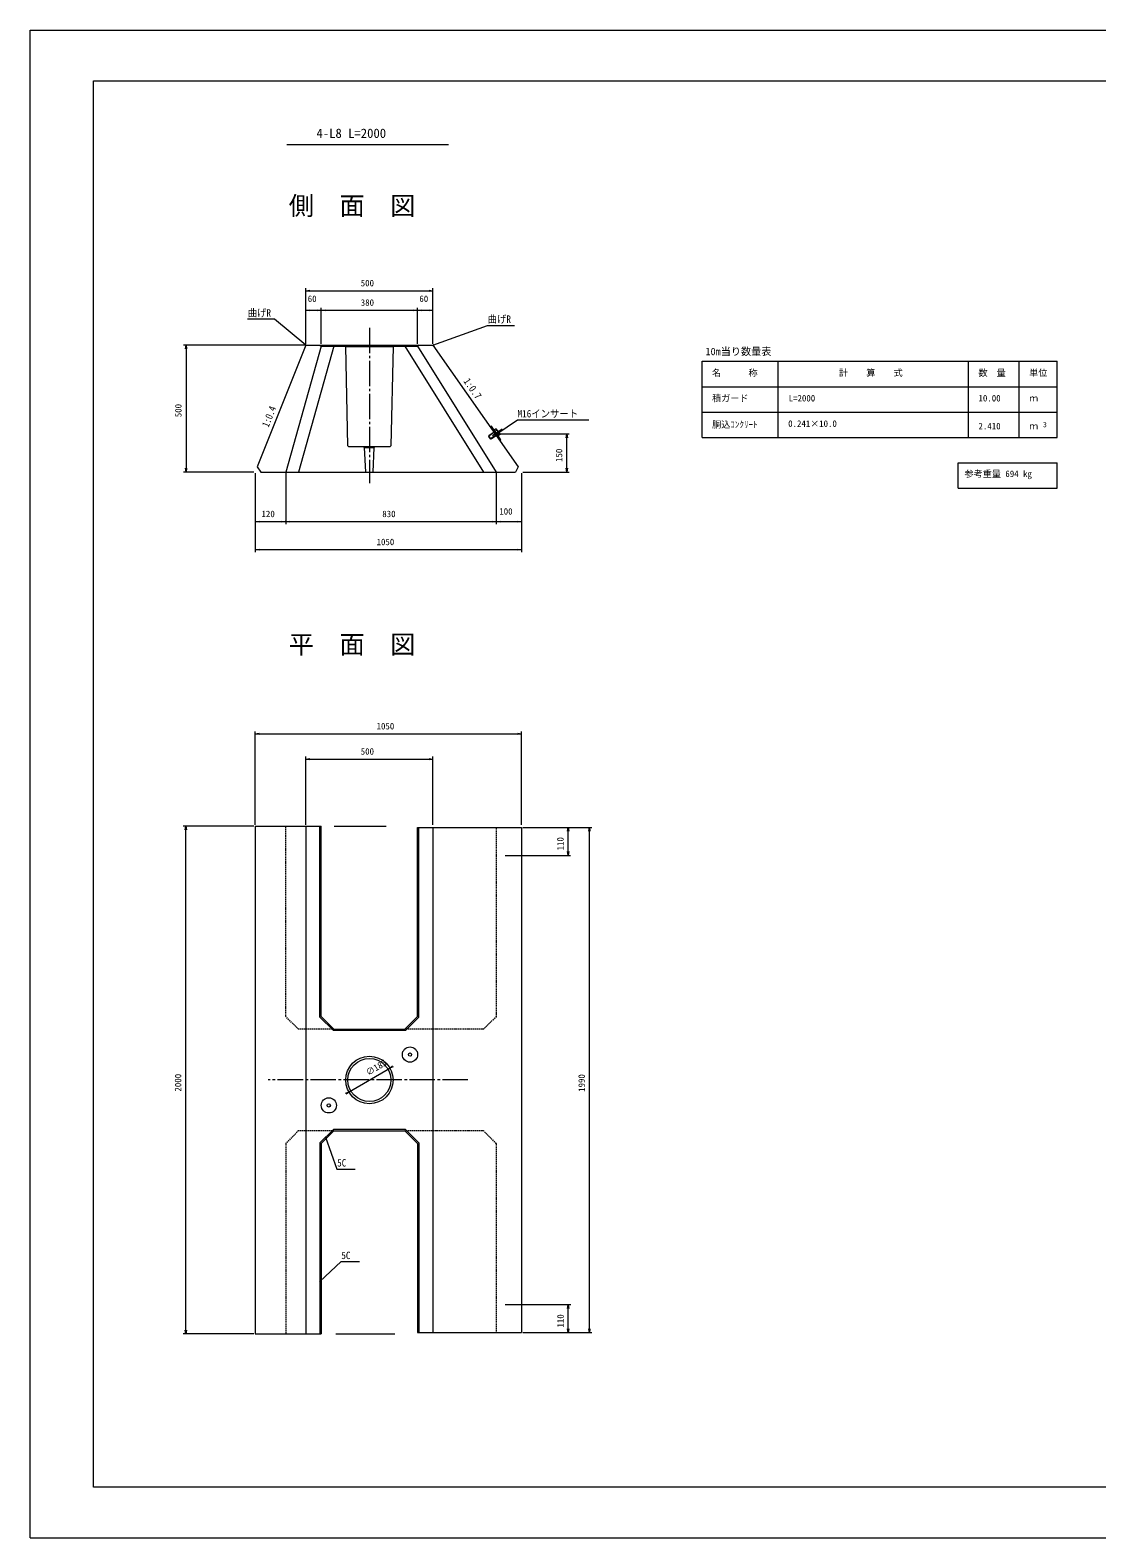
# Model space of a CAD drawing. Units: millimetres on the paper, with parts at other scales. Extents: x 0 to 841, y 0 to 594.
# Drawn here: x 0 to 421, y 0 to 594 of the extents above; entities that cross this region are included whole.
import ezdxf
from ezdxf.enums import TextEntityAlignment as Align

# ---------------------------------------------------------------- set-up
doc = ezdxf.new("R2010")
doc.units = ezdxf.units.MM
doc.linetypes.add('USER1', pattern=[0.75, 0.5, -0.25])
doc.linetypes.add('USER2', pattern=[13, 10, -1, 1, -1])
for name, color, linetype, lineweight in [('0_2', 7, 'Continuous', 18), ('D-MTR-FRAM（材料表図枠）', 2, 'Continuous', 18), ('D-STR-DIM（寸法）', 7, 'Continuous', 18), ('D-STR-HTXT（旗揚げ）', 7, 'Continuous', 18), ('D-STR-STR1（構造物）', 4, 'USER1', 18), ('D-STR-STRn（構造物）', 7, 'USER2', 18), ('D-STR（構造物外形線）', 1, 'Continuous', 18), ('D-TTL(外枠）', 2, 'Continuous', 18), ('DEFPOINTS_3', 8, 'Continuous', 18), ('用紙-作図レイヤ', 5, 'Continuous', 18)]:
    doc.layers.add(name, color=color, linetype=linetype, lineweight=lineweight)
for name, color, linetype in [('D-MTR-TXT(文字列）', 7, 'Continuous'), ('D-MTR（材料表タイトル）', 7, 'Continuous'), ('D-STR-TXT（文字）', 7, 'Continuous'), ('D-TTL-TXT（文字）', 7, 'Continuous')]:
    doc.layers.add(name, color=color, linetype=linetype)
doc.styles.add('ＭＳ ゴシック', font='')
doc.styles.get('ＭＳ ゴシック').set_extended_font_data('MS Gothic')

msp = doc.modelspace()

# ---------------------------------------------------------------- linework, layer by layer
at = {"layer": '0_2'}
for p, q in [((108.755, 491.308), (110.255, 491.558)), ((110.255, 491.058), (108.755, 491.308)), ((108.755, 491.308), (108.955, 491.308)), ((157.255, 491.558), (158.755, 491.308)), ((158.755, 491.308), (157.255, 491.058)), ((158.755, 491.308), (158.555, 491.308)), ((108.755, 483.624), (110.255, 483.874)), ((110.255, 483.374), (108.755, 483.624)), ((108.755, 483.624), (108.955, 483.624)), ((113.255, 483.874), (114.755, 483.624)), ((114.755, 483.624), (113.255, 483.374)), ((114.755, 483.624), (114.555, 483.624)), ((114.755, 483.624), (116.255, 483.874)), ((116.255, 483.374), (114.755, 483.624)), ((114.755, 483.624), (114.955, 483.624)), ((151.255, 483.874), (152.755, 483.624)), ((152.755, 483.624), (151.255, 483.374)), ((152.755, 483.624), (152.555, 483.624)), ((152.755, 483.624), (154.255, 483.874)), ((154.255, 483.374), (152.755, 483.624)), ((152.755, 483.624), (152.955, 483.624)), ((157.255, 483.874), (158.755, 483.624)), ((158.755, 483.624), (157.255, 483.374)), ((158.755, 483.624), (158.555, 483.624)), ((61.206, 468.419), (61.456, 469.919)), ((61.456, 469.919), (61.706, 468.419)), ((61.456, 469.919), (61.456, 469.719)), ((108.755, 469.919), (108.301, 470.127)), ((108.755, 469.919), (108.37, 470.238)), ((108.755, 469.919), (108.466, 470.327)), ((158.755, 469.919), (159.166, 470.205)), ((158.755, 469.919), (159.226, 470.089)), ((158.755, 469.919), (159.254, 469.962)), ((183.995, 435.003), (184.323, 435.38)), ((183.995, 435.003), (184.409, 435.282)), ((183.995, 435.003), (184.468, 435.166)), ((211.293, 433.419), (211.543, 434.919)), ((211.543, 434.919), (211.793, 433.419)), ((211.543, 434.919), (211.543, 434.719)), ((61.456, 419.919), (61.206, 421.419)), ((61.706, 421.419), (61.456, 419.919)), ((61.456, 419.919), (61.456, 420.119)), ((211.543, 419.919), (211.293, 421.419)), ((211.793, 421.419), (211.543, 419.919)), ((211.543, 419.919), (211.543, 420.119)), ((88.755, 400.36), (90.255, 400.61)), ((90.255, 400.11), (88.755, 400.36)), ((88.755, 400.36), (88.955, 400.36)), ((99.255, 400.61), (100.755, 400.36)), ((100.755, 400.36), (99.255, 400.11)), ((100.755, 400.36), (100.555, 400.36)), ((100.755, 400.36), (102.255, 400.61)), ((102.255, 400.11), (100.755, 400.36)), ((100.755, 400.36), (100.955, 400.36)), ((182.255, 400.61), (183.755, 400.36)), ((183.755, 400.36), (182.255, 400.11)), ((183.755, 400.36), (183.555, 400.36)), ((183.755, 400.36), (185.255, 400.61)), ((185.255, 400.11), (183.755, 400.36)), ((183.755, 400.36), (183.955, 400.36)), ((192.255, 400.61), (193.755, 400.36)), ((193.755, 400.36), (192.255, 400.11)), ((193.755, 400.36), (193.555, 400.36)), ((88.755, 389.323), (90.255, 389.573)), ((90.255, 389.073), (88.755, 389.323)), ((88.755, 389.323), (88.955, 389.323)), ((192.255, 389.573), (193.755, 389.323)), ((193.755, 389.323), (192.255, 389.073)), ((193.755, 389.323), (193.555, 389.323)), ((88.755, 316.718), (90.255, 316.968)), ((90.255, 316.468), (88.755, 316.718)), ((88.755, 316.718), (88.955, 316.718)), ((192.255, 316.968), (193.755, 316.718)), ((193.755, 316.718), (192.255, 316.468)), ((193.755, 316.718), (193.555, 316.718)), ((108.755, 306.786), (110.255, 307.036)), ((110.255, 306.536), (108.755, 306.786)), ((108.755, 306.786), (108.955, 306.786)), ((157.255, 307.036), (158.755, 306.786)), ((158.755, 306.786), (157.255, 306.536)), ((158.755, 306.786), (158.555, 306.786)), ((61.103, 278.886), (61.353, 280.386)), ((61.353, 280.386), (61.603, 278.886)), ((61.353, 280.386), (61.353, 280.186)), ((211.801, 278.386), (212.051, 279.886)), ((212.051, 279.886), (212.301, 278.386)), ((212.051, 279.886), (212.051, 279.686)), ((220.208, 278.386), (220.458, 279.886)), ((220.458, 279.886), (220.708, 278.386)), ((220.458, 279.886), (220.458, 279.686)), ((212.051, 268.886), (211.801, 270.386)), ((212.301, 270.386), (212.051, 268.886)), ((212.051, 268.886), (212.051, 269.086)), ((141.748, 185.041), (142.919, 186.012)), ((143.17, 185.58), (141.748, 185.041)), ((141.748, 185.041), (141.921, 185.142)), ((124.34, 175.192), (125.762, 175.731)), ((125.762, 175.731), (124.592, 174.76)), ((125.762, 175.731), (125.589, 175.63)), ((116.481, 157.819), (116.649, 157.348)), ((116.481, 157.819), (116.765, 157.407)), ((116.481, 157.819), (116.521, 157.32)), ((114.255, 101.041), (114.519, 101.466)), ((114.255, 101.041), (114.62, 101.383)), ((114.255, 101.041), (114.696, 101.277)), ((211.875, 90.386), (212.125, 91.886)), ((212.125, 91.886), (212.375, 90.386)), ((212.125, 91.886), (212.125, 91.686)), ((61.353, 80.386), (61.103, 81.886)), ((61.603, 81.886), (61.353, 80.386)), ((61.353, 80.386), (61.353, 80.586)), ((212.125, 80.886), (211.875, 82.386)), ((212.375, 82.386), (212.125, 80.886)), ((212.125, 80.886), (212.125, 81.086)), ((220.458, 80.886), (220.208, 82.386)), ((220.708, 82.386), (220.458, 80.886)), ((220.458, 80.886), (220.458, 81.086))]:
    msp.add_line(p, q, dxfattribs=at)
at = {"layer": 'D-MTR-FRAM（材料表図枠）'}
for p, q in [((264.903, 463.534), (404.903, 463.534)), ((264.903, 433.534), (264.903, 463.534)), ((294.903, 433.534), (294.903, 463.534)), ((369.903, 433.534), (369.903, 463.534)), ((389.903, 433.534), (389.903, 463.534)), ((389.903, 433.534), (389.903, 463.534)), ((404.903, 433.534), (404.903, 463.534)), ((264.903, 453.534), (404.903, 453.534)), ((264.903, 443.534), (404.903, 443.534)), ((264.903, 433.534), (404.903, 433.534)), ((365.81, 413.534), (365.81, 423.534)), ((365.81, 423.534), (404.903, 423.534)), ((404.903, 413.534), (404.903, 423.534)), ((365.81, 413.534), (404.903, 413.534))]:
    msp.add_line(p, q, dxfattribs=at)
at = {"layer": 'D-STR-DIM（寸法）'}
for p, q in [((108.755, 470.419), (108.755, 492.308)), ((108.955, 491.308), (158.555, 491.308)), ((158.755, 470.419), (158.755, 492.308)), ((108.755, 470.419), (108.755, 484.624)), ((108.955, 483.624), (114.555, 483.624)), ((114.755, 470.419), (114.755, 484.624)), ((114.755, 470.419), (114.755, 484.624)), ((114.955, 483.624), (152.555, 483.624)), ((152.755, 470.419), (152.755, 484.624)), ((152.755, 470.419), (152.755, 484.624)), ((152.955, 483.624), (158.555, 483.624)), ((158.755, 470.419), (158.755, 484.624)), ((108.255, 469.919), (60.456, 469.919)), ((61.456, 469.719), (61.456, 420.119)), ((183.755, 434.919), (212.543, 434.919)), ((211.543, 420.119), (211.543, 434.719)), ((88.255, 419.919), (60.456, 419.919)), ((88.755, 419.419), (88.755, 399.36)), ((88.755, 419.419), (88.755, 388.323)), ((100.755, 419.419), (100.755, 399.36)), ((100.755, 419.419), (100.755, 399.36)), ((183.755, 419.419), (183.755, 399.36)), ((183.755, 419.419), (183.755, 399.36)), ((193.755, 419.419), (193.755, 399.36)), ((193.755, 419.419), (193.755, 388.323)), ((194.255, 419.919), (212.543, 419.919)), ((88.955, 400.36), (100.555, 400.36)), ((100.955, 400.36), (183.555, 400.36)), ((183.955, 400.36), (193.555, 400.36)), ((88.955, 389.323), (193.555, 389.323)), ((88.755, 280.886), (88.755, 317.718)), ((88.955, 316.718), (193.555, 316.718)), ((193.755, 280.886), (193.755, 317.718)), ((108.755, 280.886), (108.755, 307.786)), ((108.955, 306.786), (158.555, 306.786)), ((158.755, 280.886), (158.755, 307.786)), ((88.255, 280.386), (60.353, 280.386)), ((61.353, 80.586), (61.353, 280.186)), ((194.255, 279.886), (221.458, 279.886)), ((194.255, 279.886), (213.051, 279.886)), ((212.051, 269.086), (212.051, 279.686)), ((220.458, 81.086), (220.458, 279.686)), ((194.255, 268.886), (213.051, 268.886)), ((125.762, 175.731), (141.748, 185.041)), ((141.921, 185.142), (142.094, 185.243)), ((125.589, 175.63), (125.417, 175.529)), ((194.824, 91.886), (213.125, 91.886)), ((212.125, 81.086), (212.125, 91.686)), ((88.255, 80.386), (60.353, 80.386)), ((194.255, 80.886), (221.458, 80.886)), ((198.824, 80.886), (213.125, 80.886))]:
    msp.add_line(p, q, dxfattribs=at)
at = {"layer": 'D-STR-HTXT（旗揚げ）'}
msp.add_line((101.141, 549), (164.924, 549), dxfattribs=at)
at = {"layer": 'D-STR-STR1（構造物）'}
for p, q in [((100.755, 205.386), (100.755, 280.386)), ((183.755, 279.886), (183.755, 205.386)), ((105.755, 200.386), (100.755, 205.386)), ((183.755, 205.386), (178.755, 200.386)), ((119.755, 200.386), (105.755, 200.386)), ((178.755, 200.386), (147.755, 200.386)), ((105.755, 160.386), (100.755, 155.386)), ((119.755, 160.386), (105.755, 160.386)), ((178.755, 160.386), (147.755, 160.386)), ((183.755, 155.386), (178.755, 160.386)), ((100.755, 155.386), (100.755, 80.386)), ((183.755, 155.386), (183.755, 80.886))]:
    msp.add_line(p, q, dxfattribs=at)
at = {"layer": 'D-STR-STRn（構造物）'}
for p, q in [((133.755, 476.726), (133.755, 415.533)), ((172.582, 180.386), (93.835, 180.386))]:
    msp.add_line(p, q, dxfattribs=at)
at = {"layer": 'D-STR（構造物外形線）'}
for p, q in [((108.755, 469.919), (89.555, 421.919)), ((114.755, 469.469), (100.755, 419.919)), ((119.755, 469.469), (105.755, 419.919)), ((108.755, 469.919), (158.755, 469.919)), ((114.255, 469.919), (114.755, 469.469)), ((114.755, 469.469), (152.755, 469.469)), ((119.548, 469.919), (119.755, 469.469)), ((124.255, 469.319), (123.755, 469.919)), ((124.255, 469.319), (143.255, 469.319)), ((125.249, 430.219), (124.405, 469.319)), ((143.105, 469.319), (142.262, 430.219)), ((143.755, 469.919), (143.255, 469.319)), ((147.755, 469.469), (178.755, 419.919)), ((152.755, 469.469), (183.755, 419.919)), ((158.755, 469.919), (192.355, 421.919)), ((181.883, 437.926), (181.392, 437.582)), ((185.611, 432.601), (181.883, 437.926)), ((182.328, 434.27), (186.127, 436.93)), ((125.555, 429.919), (125.249, 430.219)), ((125.555, 429.919), (141.955, 429.919)), ((131.855, 429.619), (131.555, 429.919)), ((132.33, 419.919), (131.855, 429.619)), ((131.855, 429.619), (135.655, 429.619)), ((135.18, 419.919), (135.655, 429.619)), ((135.655, 429.619), (135.955, 429.919)), ((141.955, 429.919), (142.262, 430.219)), ((185.611, 432.601), (185.119, 432.257)), ((89.555, 421.919), (90.909, 419.919)), ((192.355, 421.919), (191.314, 419.919)), ((90.909, 419.919), (191.314, 419.919)), ((132.33, 419.919), (135.18, 419.919)), ((88.755, 280.386), (88.755, 80.386)), ((88.755, 280.386), (114.755, 280.386)), ((108.755, 280.386), (108.755, 80.386)), ((114.255, 205.179), (114.255, 280.386)), ((114.755, 205.386), (114.755, 280.386)), ((152.755, 205.386), (152.755, 279.886)), ((152.755, 279.886), (193.755, 279.886)), ((153.255, 205.179), (153.255, 279.886)), ((158.755, 279.886), (158.755, 80.886)), ((193.755, 279.886), (193.755, 80.886)), ((119.548, 199.886), (114.255, 205.179)), ((119.755, 200.386), (114.755, 205.386)), ((152.755, 205.386), (147.755, 200.386)), ((153.255, 205.179), (147.962, 199.886)), ((147.962, 199.886), (119.548, 199.886)), ((119.755, 200.386), (147.755, 200.386)), ((119.548, 160.886), (114.255, 155.593)), ((119.755, 160.386), (114.755, 155.386)), ((147.962, 160.886), (119.548, 160.886)), ((119.755, 160.386), (147.755, 160.386)), ((152.755, 155.386), (147.755, 160.386)), ((153.255, 155.593), (147.962, 160.886)), ((114.255, 155.593), (114.255, 80.386)), ((114.755, 155.386), (114.755, 80.386)), ((152.755, 155.386), (152.755, 80.886)), ((153.255, 155.593), (153.255, 80.886)), ((88.755, 80.386), (114.755, 80.386)), ((152.755, 80.886), (193.755, 80.886))]:
    msp.add_line(p, q, dxfattribs=at)
at = {"layer": 'D-STR（構造物外形線）', "color": 5}
for p, q in [((119.839, 280.386), (140.424, 280.386)), ((187.33, 268.886), (196.009, 268.886)), ((187.33, 91.886), (196.022, 91.886)), ((120.531, 80.386), (143.79, 80.386))]:
    msp.add_line(p, q, dxfattribs=at)
at = {"layer": 'D-STR（構造物外形線）'}
for centre, radius in [((149.755, 190.386), 3), ((149.755, 190.386), 0.65), ((133.755, 180.386), 9.35), ((133.755, 180.386), 8.5), ((117.755, 170.386), 3), ((117.755, 170.386), 0.65)]:
    msp.add_circle(centre, radius, dxfattribs=at)
at = {"layer": 'D-TTL(外枠）'}
for p, q in [((25.013, 574), (820.013, 574)), ((25.013, 20), (25.013, 574)), ((820.013, 20), (25.013, 20))]:
    msp.add_line(p, q, dxfattribs=at)
at = {"layer": 'DEFPOINTS_3'}
for p, q in [((0.013, 0), (0.013, 594)), ((0.013, 594), (841.013, 594)), ((0.013, 0), (840.013, 0))]:
    msp.add_line(p, q, dxfattribs=at)
at = {"layer": '用紙-作図レイヤ', "color": 7}
for p, q in [((96.381, 480.15), (85.681, 480.15)), ((108.755, 469.919), (96.381, 480.15)), ((158.755, 469.919), (180.269, 477.689)), ((180.269, 477.689), (190.969, 477.689)), ((183.995, 435.003), (192.067, 440.449)), ((192.067, 440.449), (220.267, 440.449)), ((116.481, 157.819), (120.945, 145.299)), ((120.945, 145.299), (128.145, 145.299)), ((114.255, 101.041), (122.586, 108.84)), ((122.586, 108.84), (129.786, 108.84))]:
    msp.add_line(p, q, dxfattribs=at)
at = {"layer": '用紙-作図レイヤ', "color": 1}
for p, q in [((147.962, 469.919), (147.755, 469.469)), ((153.255, 469.919), (152.755, 469.469))]:
    msp.add_line(p, q, dxfattribs=at)
at = {"layer": '用紙-作図レイヤ'}
for p, q in [((180.83, 434.198), (180.781, 433.92)), ((181.469, 432.937), (180.781, 433.92)), ((183.118, 435.604), (180.791, 433.976)), ((183.288, 435.919), (180.83, 434.198)), ((181.748, 432.888), (180.83, 434.198)), ((183.852, 434.556), (181.525, 432.927)), ((184.206, 434.608), (181.748, 432.888)), ((183.684, 436.911), (182.952, 436.399)), ((184.542, 434.128), (182.952, 436.399)), ((183.944, 434.424), (183.026, 435.735)), ((183.288, 435.919), (183.118, 435.604)), ((184.081, 436.343), (183.35, 435.831)), ((183.878, 436.82), (183.684, 436.911)), ((184.206, 434.608), (183.852, 434.556)), ((185.254, 434.854), (183.878, 436.82)), ((184.876, 435.208), (184.144, 434.696)), ((185.273, 434.64), (184.542, 434.128)), ((185.273, 434.64), (185.254, 434.854)), ((181.748, 432.888), (181.469, 432.937))]:
    msp.add_line(p, q, dxfattribs=at)
for centre, radius, start, end in [((183.468, 436.336), 0.613, 0.6078, 69.3763), ((182.688, 434.522), 2.293, 17.4041, 52.58001), ((184.66, 434.634), 0.613, 0.6078, 69.3763)]:
    msp.add_arc(centre, radius, start, end, dxfattribs=at)

# ---------------------------------------------------------------- texts
at = {"layer": 'D-MTR-TXT(文字列）', "style": 'ＭＳ ゴシック'}
for s, height, p in [('名\u3000\u3000\u3000称', 2.566, (268.826, 456.937)), ('計\u3000\u3000算\u3000\u3000式', 2.566, (318.834, 456.937)), ('数\u3000量', 2.566, (373.826, 456.937)), ('単位', 2.566, (393.826, 456.937)), ('積ガード', 2.566, (268.826, 446.937)), ('L=2000', 2.566, (299.014, 446.937)), ('10.00', 2.566, (373.853, 446.937)), ('ｍ', 2.566, (393.826, 446.937)), ('胴込ｺﾝｸﾘｰﾄ', 2.566, (268.826, 436.569)), ('0.241×10.0', 2.566, (298.826, 436.937)), ('3', 2.053, (399.228, 436.942)), ('2.410', 2.566, (373.853, 435.937)), ('ｍ', 2.566, (393.826, 435.937)), ('参考重量 694 kg', 2.566, (368.329, 417.156))]:
    msp.add_text(s, height=height, dxfattribs=at).set_placement(p, align=Align.BOTTOM_LEFT)
at = {"layer": 'D-MTR（材料表タイトル）', "style": 'ＭＳ ゴシック'}
msp.add_text('10m当り数量表', height=2.933, dxfattribs=at).set_placement((266.245, 465.059), align=Align.BOTTOM_LEFT)
at = {"layer": 'D-STR-DIM（寸法）', "style": 'ＭＳ ゴシック'}
for s, p in [('500', (130.335, 492.308)), ('60', (109.446, 486.124)), ('380', (130.335, 484.624)), ('60', (153.446, 486.124)), ('120', (91.211, 401.36)), ('830', (138.835, 401.36)), ('100', (184.948, 402.359)), ('1050', (136.574, 390.323)), ('1050', (136.574, 317.718)), ('500', (130.335, 307.786))]:
    msp.add_text(s, height=2.566, dxfattribs=at).set_placement(p, align=Align.BOTTOM_LEFT)
for s, rotation, p in [('500', 90, (60.456, 441.499)), ('150', 90, (210.543, 423.875)), ('110', 90, (211.051, 270.842)), ('∅185', 30.218, (133.664, 181.33)), ('2000', 90, (60.353, 175.82)), ('1990', 90, (219.458, 175.705)), ('110', 90, (211.125, 82.842))]:
    msp.add_text(s, height=2.566, rotation=rotation, dxfattribs=at).set_placement(p, align=Align.BOTTOM_LEFT)
at = {"layer": 'D-STR-TXT（文字）', "style": 'ＭＳ ゴシック'}
for s, rotation, width, p in [('1:0.7', 304.992, 0.9, (169.964, 455.146)), ('1:0.4', 68.199, 0.85, (94.785, 436.977))]:
    msp.add_text(s, height=2.933, rotation=rotation, dxfattribs=dict(at, width=width)).set_placement(p, align=Align.BOTTOM_LEFT)
at = {"layer": 'D-TTL-TXT（文字）', "style": 'ＭＳ ゴシック'}
for s, height, p in [('4-L8 L=2000', 3.666, (112.893, 550.449)), ('側\u3000面\u3000図', 7.331, (101.935, 518.957)), ('平\u3000面\u3000図', 7.331, (101.935, 346.1))]:
    msp.add_text(s, height=height, dxfattribs=at).set_placement(p, align=Align.BOTTOM_LEFT)
at = {"layer": '用紙-作図レイヤ', "color": 7, "style": 'ＭＳ ゴシック', "width": 0.9}
for s, p in [('曲げR', (85.781, 480.249)), ('曲げR', (180.372, 477.788)), ('M16インサート', (192.168, 440.547)), ('5C', (121.044, 145.399)), ('5C', (122.687, 108.94))]:
    msp.add_text(s, height=2.933, dxfattribs=at).set_placement(p, align=Align.BOTTOM_LEFT)

doc.saveas('drawing.dxf')
